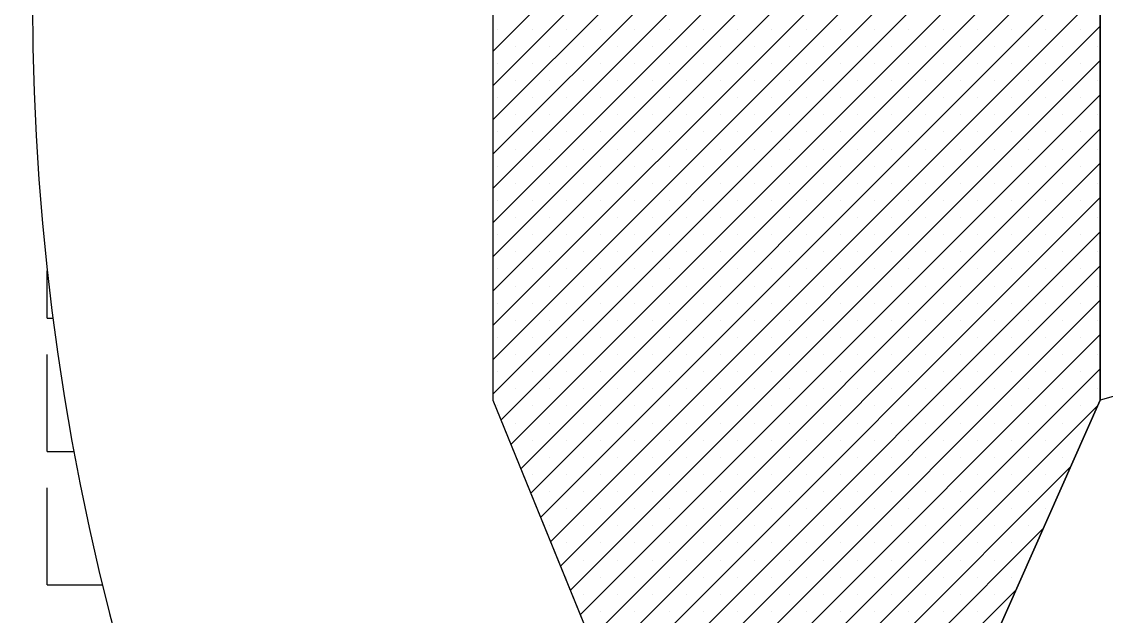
# Model space of a CAD drawing. Extents: x 17373 to 24759, y 49315 to 53755.
# Drawn here: x 17893 to 18632, y 51097 to 51502 of the extents above; entities that cross this region are included whole.
import ezdxf

# ---------------------------------------------------------------- set-up
doc = ezdxf.new("R2010")
doc.units = 0
doc.header["$LTSCALE"] = 10
doc.header["$MEASUREMENT"] = 0
doc.layers.get('0').update_dxf_attribs({"color": 3, "linetype": 'CONTINUOUS'})
for name, color, linetype in [('3', 3, 'CONTINUOUS'), ('7', 7, 'CONTINUOUS'), ('BH', 3, 'CONTINUOUS')]:
    doc.layers.add(name, color=color, linetype=linetype)

# ---------------------------------------------------------------- blocks, each defined once
blk = doc.blocks.new('*X8')
at = {"color": 0}
for p, q in [((385.53, 990.11), (558.18, 1162.75)), ((385.53, 979.5), (561.44, 1155.41)), ((385.53, 968.89), (564.71, 1148.08)), ((385.53, 958.29), (567.98, 1140.74)), ((385.53, 947.68), (571.25, 1133.4)), ((385.53, 937.07), (573.67, 1125.21)), ((385.53, 926.47), (573.67, 1114.61)), ((385.53, 915.86), (573.67, 1104)), ((385.53, 905.25), (573.67, 1093.39)), ((385.53, 894.65), (573.67, 1082.79)), ((385.53, 884.04), (573.67, 1072.18)), ((388.06, 875.96), (573.67, 1061.57)), ((391.13, 868.43), (573.67, 1050.97)), ((394.2, 860.89), (573.67, 1040.36)), ((397.28, 853.36), (573.67, 1029.75)), ((400.35, 845.82), (573.67, 1019.15)), ((403.42, 838.29), (573.67, 1008.54)), ((406.49, 830.75), (573.67, 997.93)), ((387.14, 997.02), (387.14, 997.02)), ((397.75, 997.02), (397.75, 997.02)), ((408.35, 997.02), (408.35, 997.02)), ((418.96, 997.02), (418.96, 997.02)), ((429.57, 997.02), (429.57, 997.02)), ((440.17, 997.02), (440.17, 997.02)), ((450.78, 997.02), (450.78, 997.02)), ((461.39, 997.02), (461.39, 997.02)), ((471.99, 997.02), (471.99, 997.02)), ((482.6, 997.02), (482.6, 997.02)), ((493.21, 997.02), (493.21, 997.02)), ((503.81, 997.02), (503.81, 997.02)), ((514.42, 997.02), (514.42, 997.02)), ((525.03, 997.02), (525.03, 997.02)), ((535.63, 997.02), (535.63, 997.02)), ((546.24, 997.02), (546.24, 997.02)), ((556.85, 997.02), (556.85, 997.02)), ((567.45, 997.02), (567.45, 997.02)), ((392.44, 991.72), (392.44, 991.72)), ((403.05, 991.72), (403.05, 991.72)), ((413.66, 991.72), (413.66, 991.72)), ((424.26, 991.72), (424.26, 991.72)), ((434.87, 991.72), (434.87, 991.72)), ((445.48, 991.72), (445.48, 991.72)), ((456.08, 991.72), (456.08, 991.72)), ((466.69, 991.72), (466.69, 991.72)), ((477.3, 991.72), (477.3, 991.72)), ((487.9, 991.72), (487.9, 991.72)), ((498.51, 991.72), (498.51, 991.72)), ((509.12, 991.72), (509.12, 991.72)), ((519.72, 991.72), (519.72, 991.72)), ((530.33, 991.72), (530.33, 991.72)), ((540.94, 991.72), (540.94, 991.72)), ((551.54, 991.72), (551.54, 991.72)), ((562.15, 991.72), (562.15, 991.72)), ((572.76, 991.72), (572.76, 991.72)), ((387.14, 986.41), (387.14, 986.41)), ((397.75, 986.41), (397.75, 986.41)), ((408.35, 986.41), (408.35, 986.41)), ((409.56, 823.22), (573.67, 987.33)), ((418.96, 986.41), (418.96, 986.41)), ((429.57, 986.41), (429.57, 986.41)), ((440.17, 986.41), (440.17, 986.41)), ((450.78, 986.41), (450.78, 986.41)), ((461.39, 986.41), (461.39, 986.41)), ((471.99, 986.41), (471.99, 986.41)), ((482.6, 986.41), (482.6, 986.41)), ((493.21, 986.41), (493.21, 986.41)), ((503.81, 986.41), (503.81, 986.41)), ((514.42, 986.41), (514.42, 986.41)), ((525.03, 986.41), (525.03, 986.41)), ((535.63, 986.41), (535.63, 986.41)), ((546.24, 986.41), (546.24, 986.41)), ((556.85, 986.41), (556.85, 986.41)), ((567.45, 986.41), (567.45, 986.41)), ((392.44, 981.11), (392.44, 981.11)), ((403.05, 981.11), (403.05, 981.11)), ((413.66, 981.11), (413.66, 981.11)), ((424.26, 981.11), (424.26, 981.11)), ((434.87, 981.11), (434.87, 981.11)), ((445.48, 981.11), (445.48, 981.11)), ((456.08, 981.11), (456.08, 981.11)), ((466.69, 981.11), (466.69, 981.11)), ((477.3, 981.11), (477.3, 981.11)), ((487.9, 981.11), (487.9, 981.11)), ((498.51, 981.11), (498.51, 981.11)), ((509.12, 981.11), (509.12, 981.11)), ((519.72, 981.11), (519.72, 981.11)), ((530.33, 981.11), (530.33, 981.11)), ((540.94, 981.11), (540.94, 981.11)), ((551.54, 981.11), (551.54, 981.11)), ((562.15, 981.11), (562.15, 981.11)), ((572.76, 981.11), (572.76, 981.11)), ((387.14, 975.81), (387.14, 975.81)), ((397.75, 975.81), (397.75, 975.81)), ((408.35, 975.81), (408.35, 975.81)), ((412.63, 815.68), (573.67, 976.72)), ((418.96, 975.81), (418.96, 975.81)), ((429.57, 975.81), (429.57, 975.81)), ((440.17, 975.81), (440.17, 975.81)), ((450.78, 975.81), (450.78, 975.81)), ((461.39, 975.81), (461.39, 975.81)), ((471.99, 975.81), (471.99, 975.81)), ((482.6, 975.81), (482.6, 975.81)), ((493.21, 975.81), (493.21, 975.81)), ((503.81, 975.81), (503.81, 975.81)), ((514.42, 975.81), (514.42, 975.81)), ((525.03, 975.81), (525.03, 975.81)), ((535.63, 975.81), (535.63, 975.81)), ((546.24, 975.81), (546.24, 975.81)), ((556.85, 975.81), (556.85, 975.81)), ((567.45, 975.81), (567.45, 975.81)), ((392.44, 970.5), (392.44, 970.5)), ((403.05, 970.5), (403.05, 970.5)), ((413.66, 970.5), (413.66, 970.5)), ((424.26, 970.5), (424.26, 970.5)), ((434.87, 970.5), (434.87, 970.5)), ((445.48, 970.5), (445.48, 970.5)), ((456.08, 970.5), (456.08, 970.5)), ((466.69, 970.5), (466.69, 970.5)), ((477.3, 970.5), (477.3, 970.5)), ((487.9, 970.5), (487.9, 970.5)), ((498.51, 970.5), (498.51, 970.5)), ((509.12, 970.5), (509.12, 970.5)), ((519.72, 970.5), (519.72, 970.5)), ((530.33, 970.5), (530.33, 970.5)), ((540.94, 970.5), (540.94, 970.5)), ((551.54, 970.5), (551.54, 970.5)), ((562.15, 970.5), (562.15, 970.5)), ((572.76, 970.5), (572.76, 970.5)), ((387.14, 965.2), (387.14, 965.2)), ((397.75, 965.2), (397.75, 965.2)), ((408.35, 965.2), (408.35, 965.2)), ((415.71, 808.15), (573.67, 966.11)), ((418.96, 965.2), (418.96, 965.2)), ((429.57, 965.2), (429.57, 965.2)), ((440.17, 965.2), (440.17, 965.2)), ((450.78, 965.2), (450.78, 965.2)), ((461.39, 965.2), (461.39, 965.2)), ((471.99, 965.2), (471.99, 965.2)), ((482.6, 965.2), (482.6, 965.2)), ((493.21, 965.2), (493.21, 965.2)), ((503.81, 965.2), (503.81, 965.2)), ((514.42, 965.2), (514.42, 965.2)), ((525.03, 965.2), (525.03, 965.2)), ((535.63, 965.2), (535.63, 965.2)), ((546.24, 965.2), (546.24, 965.2)), ((556.85, 965.2), (556.85, 965.2)), ((567.45, 965.2), (567.45, 965.2)), ((392.44, 959.9), (392.44, 959.9)), ((403.05, 959.9), (403.05, 959.9)), ((413.66, 959.9), (413.66, 959.9)), ((424.26, 959.9), (424.26, 959.9)), ((434.87, 959.9), (434.87, 959.9)), ((445.48, 959.9), (445.48, 959.9)), ((456.08, 959.9), (456.08, 959.9)), ((466.69, 959.9), (466.69, 959.9)), ((477.3, 959.9), (477.3, 959.9)), ((487.9, 959.9), (487.9, 959.9)), ((498.51, 959.9), (498.51, 959.9)), ((509.12, 959.9), (509.12, 959.9)), ((519.72, 959.9), (519.72, 959.9)), ((530.33, 959.9), (530.33, 959.9)), ((540.94, 959.9), (540.94, 959.9)), ((551.54, 959.9), (551.54, 959.9)), ((562.15, 959.9), (562.15, 959.9)), ((572.76, 959.9), (572.76, 959.9)), ((387.14, 954.59), (387.14, 954.59)), ((397.75, 954.59), (397.75, 954.59)), ((408.35, 954.59), (408.35, 954.59)), ((418.78, 800.61), (573.67, 955.51)), ((418.96, 954.59), (418.96, 954.59)), ((429.57, 954.59), (429.57, 954.59)), ((440.17, 954.59), (440.17, 954.59)), ((450.78, 954.59), (450.78, 954.59)), ((461.39, 954.59), (461.39, 954.59)), ((471.99, 954.59), (471.99, 954.59)), ((482.6, 954.59), (482.6, 954.59)), ((493.21, 954.59), (493.21, 954.59)), ((503.81, 954.59), (503.81, 954.59)), ((514.42, 954.59), (514.42, 954.59)), ((525.03, 954.59), (525.03, 954.59)), ((535.63, 954.59), (535.63, 954.59)), ((546.24, 954.59), (546.24, 954.59)), ((556.85, 954.59), (556.85, 954.59)), ((567.45, 954.59), (567.45, 954.59)), ((392.44, 949.29), (392.44, 949.29)), ((403.05, 949.29), (403.05, 949.29)), ((413.66, 949.29), (413.66, 949.29)), ((424.26, 949.29), (424.26, 949.29)), ((434.87, 949.29), (434.87, 949.29)), ((445.48, 949.29), (445.48, 949.29)), ((456.08, 949.29), (456.08, 949.29)), ((466.69, 949.29), (466.69, 949.29)), ((477.3, 949.29), (477.3, 949.29)), ((487.9, 949.29), (487.9, 949.29)), ((498.51, 949.29), (498.51, 949.29)), ((509.12, 949.29), (509.12, 949.29)), ((519.72, 949.29), (519.72, 949.29)), ((530.33, 949.29), (530.33, 949.29)), ((540.94, 949.29), (540.94, 949.29)), ((551.54, 949.29), (551.54, 949.29)), ((562.15, 949.29), (562.15, 949.29)), ((572.76, 949.29), (572.76, 949.29)), ((421.85, 793.08), (573.67, 944.9)), ((387.14, 943.99), (387.14, 943.99)), ((397.75, 943.99), (397.75, 943.99)), ((408.35, 943.99), (408.35, 943.99)), ((418.96, 943.99), (418.96, 943.99)), ((429.57, 943.99), (429.57, 943.99)), ((440.17, 943.99), (440.17, 943.99)), ((450.78, 943.99), (450.78, 943.99)), ((461.39, 943.99), (461.39, 943.99)), ((471.99, 943.99), (471.99, 943.99)), ((482.6, 943.99), (482.6, 943.99)), ((493.21, 943.99), (493.21, 943.99)), ((503.81, 943.99), (503.81, 943.99)), ((514.42, 943.99), (514.42, 943.99)), ((525.03, 943.99), (525.03, 943.99)), ((535.63, 943.99), (535.63, 943.99)), ((546.24, 943.99), (546.24, 943.99)), ((556.85, 943.99), (556.85, 943.99)), ((567.45, 943.99), (567.45, 943.99)), ((392.44, 938.68), (392.44, 938.68)), ((403.05, 938.68), (403.05, 938.68)), ((413.66, 938.68), (413.66, 938.68)), ((424.26, 938.68), (424.26, 938.68)), ((434.87, 938.68), (434.87, 938.68)), ((445.48, 938.68), (445.48, 938.68)), ((456.08, 938.68), (456.08, 938.68)), ((466.69, 938.68), (466.69, 938.68)), ((477.3, 938.68), (477.3, 938.68)), ((487.9, 938.68), (487.9, 938.68)), ((498.51, 938.68), (498.51, 938.68)), ((509.12, 938.68), (509.12, 938.68)), ((519.72, 938.68), (519.72, 938.68)), ((530.33, 938.68), (530.33, 938.68)), ((540.94, 938.68), (540.94, 938.68)), ((551.54, 938.68), (551.54, 938.68)), ((562.15, 938.68), (562.15, 938.68)), ((572.76, 938.68), (572.76, 938.68)), ((424.92, 785.55), (573.67, 934.29)), ((387.14, 933.38), (387.14, 933.38)), ((397.75, 933.38), (397.75, 933.38)), ((408.35, 933.38), (408.35, 933.38)), ((418.96, 933.38), (418.96, 933.38)), ((429.57, 933.38), (429.57, 933.38)), ((440.17, 933.38), (440.17, 933.38)), ((450.78, 933.38), (450.78, 933.38)), ((461.39, 933.38), (461.39, 933.38)), ((471.99, 933.38), (471.99, 933.38)), ((482.6, 933.38), (482.6, 933.38)), ((493.21, 933.38), (493.21, 933.38)), ((503.81, 933.38), (503.81, 933.38)), ((514.42, 933.38), (514.42, 933.38)), ((525.03, 933.38), (525.03, 933.38)), ((535.63, 933.38), (535.63, 933.38)), ((546.24, 933.38), (546.24, 933.38)), ((556.85, 933.38), (556.85, 933.38)), ((567.45, 933.38), (567.45, 933.38)), ((392.44, 928.08), (392.44, 928.08)), ((403.05, 928.08), (403.05, 928.08)), ((413.66, 928.08), (413.66, 928.08)), ((424.26, 928.08), (424.26, 928.08)), ((434.87, 928.08), (434.87, 928.08)), ((445.48, 928.08), (445.48, 928.08)), ((456.08, 928.08), (456.08, 928.08)), ((466.69, 928.08), (466.69, 928.08)), ((477.3, 928.08), (477.3, 928.08)), ((487.9, 928.08), (487.9, 928.08)), ((498.51, 928.08), (498.51, 928.08)), ((509.12, 928.08), (509.12, 928.08)), ((519.72, 928.08), (519.72, 928.08)), ((530.33, 928.08), (530.33, 928.08)), ((540.94, 928.08), (540.94, 928.08)), ((551.54, 928.08), (551.54, 928.08)), ((562.15, 928.08), (562.15, 928.08)), ((572.76, 928.08), (572.76, 928.08)), ((387.14, 922.77), (387.14, 922.77)), ((397.75, 922.77), (397.75, 922.77)), ((408.35, 922.77), (408.35, 922.77)), ((418.96, 922.77), (418.96, 922.77)), ((427.99, 778.01), (573.67, 923.69)), ((429.57, 922.77), (429.57, 922.77)), ((440.17, 922.77), (440.17, 922.77)), ((450.78, 922.77), (450.78, 922.77)), ((461.39, 922.77), (461.39, 922.77)), ((471.99, 922.77), (471.99, 922.77)), ((482.6, 922.77), (482.6, 922.77)), ((493.21, 922.77), (493.21, 922.77)), ((503.81, 922.77), (503.81, 922.77)), ((514.42, 922.77), (514.42, 922.77)), ((525.03, 922.77), (525.03, 922.77)), ((535.63, 922.77), (535.63, 922.77)), ((546.24, 922.77), (546.24, 922.77)), ((556.85, 922.77), (556.85, 922.77)), ((567.45, 922.77), (567.45, 922.77)), ((392.44, 917.47), (392.44, 917.47)), ((403.05, 917.47), (403.05, 917.47)), ((413.66, 917.47), (413.66, 917.47)), ((424.26, 917.47), (424.26, 917.47)), ((434.87, 917.47), (434.87, 917.47)), ((445.48, 917.47), (445.48, 917.47)), ((456.08, 917.47), (456.08, 917.47)), ((466.69, 917.47), (466.69, 917.47)), ((477.3, 917.47), (477.3, 917.47)), ((487.9, 917.47), (487.9, 917.47)), ((498.51, 917.47), (498.51, 917.47)), ((509.12, 917.47), (509.12, 917.47)), ((519.72, 917.47), (519.72, 917.47)), ((530.33, 917.47), (530.33, 917.47)), ((540.94, 917.47), (540.94, 917.47)), ((551.54, 917.47), (551.54, 917.47)), ((562.15, 917.47), (562.15, 917.47)), ((572.76, 917.47), (572.76, 917.47)), ((387.14, 912.17), (387.14, 912.17)), ((397.75, 912.17), (397.75, 912.17)), ((408.35, 912.17), (408.35, 912.17)), ((418.96, 912.17), (418.96, 912.17)), ((429.57, 912.17), (429.57, 912.17)), ((431.06, 770.48), (573.67, 913.08)), ((440.17, 912.17), (440.17, 912.17)), ((450.78, 912.17), (450.78, 912.17)), ((461.39, 912.17), (461.39, 912.17)), ((471.99, 912.17), (471.99, 912.17)), ((482.6, 912.17), (482.6, 912.17)), ((493.21, 912.17), (493.21, 912.17)), ((503.81, 912.17), (503.81, 912.17)), ((514.42, 912.17), (514.42, 912.17)), ((525.03, 912.17), (525.03, 912.17)), ((535.63, 912.17), (535.63, 912.17)), ((546.24, 912.17), (546.24, 912.17)), ((556.85, 912.17), (556.85, 912.17)), ((567.45, 912.17), (567.45, 912.17)), ((392.44, 906.86), (392.44, 906.86)), ((403.05, 906.86), (403.05, 906.86)), ((413.66, 906.86), (413.66, 906.86)), ((424.26, 906.86), (424.26, 906.86)), ((434.87, 906.86), (434.87, 906.86)), ((445.48, 906.86), (445.48, 906.86)), ((456.08, 906.86), (456.08, 906.86)), ((466.69, 906.86), (466.69, 906.86)), ((477.3, 906.86), (477.3, 906.86)), ((487.9, 906.86), (487.9, 906.86)), ((498.51, 906.86), (498.51, 906.86)), ((509.12, 906.86), (509.12, 906.86)), ((519.72, 906.86), (519.72, 906.86)), ((530.33, 906.86), (530.33, 906.86)), ((540.94, 906.86), (540.94, 906.86)), ((551.54, 906.86), (551.54, 906.86)), ((562.15, 906.86), (562.15, 906.86)), ((572.76, 906.86), (572.76, 906.86)), ((387.14, 901.56), (387.14, 901.56)), ((397.75, 901.56), (397.75, 901.56)), ((408.35, 901.56), (408.35, 901.56)), ((418.96, 901.56), (418.96, 901.56)), ((429.57, 901.56), (429.57, 901.56)), ((434.14, 762.94), (573.67, 902.47)), ((440.17, 901.56), (440.17, 901.56)), ((450.78, 901.56), (450.78, 901.56)), ((461.39, 901.56), (461.39, 901.56)), ((471.99, 901.56), (471.99, 901.56)), ((482.6, 901.56), (482.6, 901.56)), ((493.21, 901.56), (493.21, 901.56)), ((503.81, 901.56), (503.81, 901.56)), ((514.42, 901.56), (514.42, 901.56)), ((525.03, 901.56), (525.03, 901.56)), ((535.63, 901.56), (535.63, 901.56)), ((546.24, 901.56), (546.24, 901.56)), ((556.85, 901.56), (556.85, 901.56)), ((567.45, 901.56), (567.45, 901.56)), ((392.44, 896.26), (392.44, 896.26)), ((403.05, 896.26), (403.05, 896.26)), ((413.66, 896.26), (413.66, 896.26)), ((424.26, 896.26), (424.26, 896.26)), ((434.87, 896.26), (434.87, 896.26)), ((445.48, 896.26), (445.48, 896.26)), ((456.08, 896.26), (456.08, 896.26)), ((466.69, 896.26), (466.69, 896.26)), ((477.3, 896.26), (477.3, 896.26)), ((487.9, 896.26), (487.9, 896.26)), ((498.51, 896.26), (498.51, 896.26)), ((509.12, 896.26), (509.12, 896.26)), ((519.72, 896.26), (519.72, 896.26)), ((530.33, 896.26), (530.33, 896.26)), ((540.94, 896.26), (540.94, 896.26)), ((551.54, 896.26), (551.54, 896.26)), ((562.15, 896.26), (562.15, 896.26)), ((572.76, 896.26), (572.76, 896.26)), ((387.14, 890.95), (387.14, 890.95)), ((397.75, 890.95), (397.75, 890.95)), ((408.35, 890.95), (408.35, 890.95)), ((418.96, 890.95), (418.96, 890.95)), ((429.57, 890.95), (429.57, 890.95)), ((437.21, 755.41), (573.67, 891.87)), ((440.17, 890.95), (440.17, 890.95)), ((450.78, 890.95), (450.78, 890.95)), ((461.39, 890.95), (461.39, 890.95)), ((471.99, 890.95), (471.99, 890.95)), ((482.6, 890.95), (482.6, 890.95)), ((493.21, 890.95), (493.21, 890.95)), ((503.81, 890.95), (503.81, 890.95)), ((514.42, 890.95), (514.42, 890.95)), ((525.03, 890.95), (525.03, 890.95)), ((535.63, 890.95), (535.63, 890.95)), ((546.24, 890.95), (546.24, 890.95)), ((556.85, 890.95), (556.85, 890.95)), ((567.45, 890.95), (567.45, 890.95)), ((392.44, 885.65), (392.44, 885.65)), ((403.05, 885.65), (403.05, 885.65)), ((413.66, 885.65), (413.66, 885.65)), ((424.26, 885.65), (424.26, 885.65)), ((434.87, 885.65), (434.87, 885.65)), ((445.48, 885.65), (445.48, 885.65)), ((456.08, 885.65), (456.08, 885.65)), ((466.69, 885.65), (466.69, 885.65)), ((477.3, 885.65), (477.3, 885.65)), ((487.9, 885.65), (487.9, 885.65)), ((498.51, 885.65), (498.51, 885.65)), ((509.12, 885.65), (509.12, 885.65)), ((519.72, 885.65), (519.72, 885.65)), ((530.33, 885.65), (530.33, 885.65)), ((540.94, 885.65), (540.94, 885.65)), ((551.54, 885.65), (551.54, 885.65)), ((562.15, 885.65), (562.15, 885.65)), ((572.76, 885.65), (572.76, 885.65)), ((387.14, 880.35), (387.14, 880.35)), ((397.75, 880.35), (397.75, 880.35)), ((408.35, 880.35), (408.35, 880.35)), ((418.96, 880.35), (418.96, 880.35)), ((429.57, 880.35), (429.57, 880.35)), ((440.17, 880.35), (440.17, 880.35)), ((440.28, 747.87), (572.95, 880.54)), ((450.78, 880.35), (450.78, 880.35)), ((461.39, 880.35), (461.39, 880.35)), ((471.99, 880.35), (471.99, 880.35)), ((482.6, 880.35), (482.6, 880.35)), ((493.21, 880.35), (493.21, 880.35)), ((503.81, 880.35), (503.81, 880.35)), ((514.42, 880.35), (514.42, 880.35)), ((525.03, 880.35), (525.03, 880.35)), ((535.63, 880.35), (535.63, 880.35)), ((546.24, 880.35), (546.24, 880.35)), ((556.85, 880.35), (556.85, 880.35)), ((567.45, 880.35), (567.45, 880.35)), ((392.44, 875.04), (392.44, 875.04)), ((403.05, 875.04), (403.05, 875.04)), ((413.66, 875.04), (413.66, 875.04)), ((424.26, 875.04), (424.26, 875.04)), ((434.87, 875.04), (434.87, 875.04)), ((445.48, 875.04), (445.48, 875.04)), ((456.08, 875.04), (456.08, 875.04)), ((466.69, 875.04), (466.69, 875.04)), ((477.3, 875.04), (477.3, 875.04)), ((487.9, 875.04), (487.9, 875.04)), ((498.51, 875.04), (498.51, 875.04)), ((509.12, 875.04), (509.12, 875.04)), ((519.72, 875.04), (519.72, 875.04)), ((530.33, 875.04), (530.33, 875.04)), ((540.94, 875.04), (540.94, 875.04)), ((551.54, 875.04), (551.54, 875.04)), ((562.15, 875.04), (562.15, 875.04)), ((397.75, 869.74), (397.75, 869.74)), ((408.35, 869.74), (408.35, 869.74)), ((418.96, 869.74), (418.96, 869.74)), ((429.57, 869.74), (429.57, 869.74)), ((440.17, 869.74), (440.17, 869.74)), ((450.78, 869.74), (450.78, 869.74)), ((461.39, 869.74), (461.39, 869.74)), ((471.99, 869.74), (471.99, 869.74)), ((482.6, 869.74), (482.6, 869.74)), ((493.21, 869.74), (493.21, 869.74)), ((503.81, 869.74), (503.81, 869.74)), ((514.42, 869.74), (514.42, 869.74)), ((525.03, 869.74), (525.03, 869.74)), ((535.63, 869.74), (535.63, 869.74)), ((546.24, 869.74), (546.24, 869.74)), ((556.85, 869.74), (556.85, 869.74)), ((567.45, 869.74), (567.45, 869.74)), ((403.05, 864.44), (403.05, 864.44)), ((413.66, 864.44), (413.66, 864.44)), ((424.26, 864.44), (424.26, 864.44)), ((434.87, 864.44), (434.87, 864.44)), ((445.48, 864.44), (445.48, 864.44)), ((456.08, 864.44), (456.08, 864.44)), ((466.69, 864.44), (466.69, 864.44)), ((477.3, 864.44), (477.3, 864.44)), ((487.9, 864.44), (487.9, 864.44)), ((498.51, 864.44), (498.51, 864.44)), ((509.12, 864.44), (509.12, 864.44)), ((519.72, 864.44), (519.72, 864.44)), ((530.33, 864.44), (530.33, 864.44)), ((540.94, 864.44), (540.94, 864.44)), ((551.54, 864.44), (551.54, 864.44)), ((562.15, 864.44), (562.15, 864.44)), ((443.35, 740.34), (564.52, 861.5)), ((397.75, 859.13), (397.75, 859.13)), ((408.35, 859.13), (408.35, 859.13)), ((418.96, 859.13), (418.96, 859.13)), ((429.57, 859.13), (429.57, 859.13)), ((440.17, 859.13), (440.17, 859.13)), ((450.78, 859.13), (450.78, 859.13)), ((461.39, 859.13), (461.39, 859.13)), ((471.99, 859.13), (471.99, 859.13)), ((482.6, 859.13), (482.6, 859.13)), ((493.21, 859.13), (493.21, 859.13)), ((503.81, 859.13), (503.81, 859.13)), ((514.42, 859.13), (514.42, 859.13)), ((525.03, 859.13), (525.03, 859.13)), ((535.63, 859.13), (535.63, 859.13)), ((546.24, 859.13), (546.24, 859.13)), ((556.85, 859.13), (556.85, 859.13)), ((403.05, 853.83), (403.05, 853.83)), ((413.66, 853.83), (413.66, 853.83)), ((424.26, 853.83), (424.26, 853.83)), ((434.87, 853.83), (434.87, 853.83)), ((445.48, 853.83), (445.48, 853.83)), ((456.08, 853.83), (456.08, 853.83)), ((466.69, 853.83), (466.69, 853.83)), ((477.3, 853.83), (477.3, 853.83)), ((487.9, 853.83), (487.9, 853.83)), ((498.51, 853.83), (498.51, 853.83)), ((509.12, 853.83), (509.12, 853.83)), ((519.72, 853.83), (519.72, 853.83)), ((530.33, 853.83), (530.33, 853.83)), ((540.94, 853.83), (540.94, 853.83)), ((551.54, 853.83), (551.54, 853.83)), ((408.35, 848.53), (408.35, 848.53)), ((418.96, 848.53), (418.96, 848.53)), ((429.57, 848.53), (429.57, 848.53)), ((440.17, 848.53), (440.17, 848.53)), ((450.78, 848.53), (450.78, 848.53)), ((461.39, 848.53), (461.39, 848.53)), ((471.99, 848.53), (471.99, 848.53)), ((482.6, 848.53), (482.6, 848.53)), ((493.21, 848.53), (493.21, 848.53)), ((503.81, 848.53), (503.81, 848.53)), ((514.42, 848.53), (514.42, 848.53)), ((525.03, 848.53), (525.03, 848.53)), ((535.63, 848.53), (535.63, 848.53)), ((546.24, 848.53), (546.24, 848.53)), ((556.85, 848.53), (556.85, 848.53)), ((403.05, 843.22), (403.05, 843.22)), ((413.66, 843.22), (413.66, 843.22)), ((424.26, 843.22), (424.26, 843.22)), ((434.87, 843.22), (434.87, 843.22)), ((445.48, 843.22), (445.48, 843.22)), ((446.42, 732.8), (556.09, 842.47)), ((456.08, 843.22), (456.08, 843.22)), ((466.69, 843.22), (466.69, 843.22)), ((477.3, 843.22), (477.3, 843.22)), ((487.9, 843.22), (487.9, 843.22)), ((498.51, 843.22), (498.51, 843.22)), ((509.12, 843.22), (509.12, 843.22)), ((519.72, 843.22), (519.72, 843.22)), ((530.33, 843.22), (530.33, 843.22)), ((540.94, 843.22), (540.94, 843.22)), ((551.54, 843.22), (551.54, 843.22)), ((408.35, 837.92), (408.35, 837.92)), ((418.96, 837.92), (418.96, 837.92)), ((429.57, 837.92), (429.57, 837.92)), ((440.17, 837.92), (440.17, 837.92)), ((450.78, 837.92), (450.78, 837.92)), ((461.39, 837.92), (461.39, 837.92)), ((471.99, 837.92), (471.99, 837.92)), ((482.6, 837.92), (482.6, 837.92)), ((493.21, 837.92), (493.21, 837.92)), ((503.81, 837.92), (503.81, 837.92)), ((514.42, 837.92), (514.42, 837.92)), ((525.03, 837.92), (525.03, 837.92)), ((535.63, 837.92), (535.63, 837.92)), ((546.24, 837.92), (546.24, 837.92)), ((413.66, 832.62), (413.66, 832.62)), ((424.26, 832.62), (424.26, 832.62)), ((434.87, 832.62), (434.87, 832.62)), ((445.48, 832.62), (445.48, 832.62)), ((456.08, 832.62), (456.08, 832.62)), ((466.69, 832.62), (466.69, 832.62)), ((477.3, 832.62), (477.3, 832.62)), ((487.9, 832.62), (487.9, 832.62)), ((498.51, 832.62), (498.51, 832.62)), ((509.12, 832.62), (509.12, 832.62)), ((519.72, 832.62), (519.72, 832.62)), ((530.33, 832.62), (530.33, 832.62)), ((540.94, 832.62), (540.94, 832.62)), ((551.54, 832.62), (551.54, 832.62)), ((408.35, 827.31), (408.35, 827.31)), ((418.96, 827.31), (418.96, 827.31)), ((429.57, 827.31), (429.57, 827.31)), ((440.17, 827.31), (440.17, 827.31)), ((450.78, 827.31), (450.78, 827.31)), ((461.39, 827.31), (461.39, 827.31)), ((471.99, 827.31), (471.99, 827.31)), ((482.6, 827.31), (482.6, 827.31)), ((493.21, 827.31), (493.21, 827.31)), ((503.81, 827.31), (503.81, 827.31)), ((514.42, 827.31), (514.42, 827.31)), ((525.03, 827.31), (525.03, 827.31)), ((535.63, 827.31), (535.63, 827.31)), ((546.24, 827.31), (546.24, 827.31)), ((449.49, 725.27), (547.67, 823.44)), ((413.66, 822.01), (413.66, 822.01)), ((424.26, 822.01), (424.26, 822.01)), ((434.87, 822.01), (434.87, 822.01)), ((445.48, 822.01), (445.48, 822.01)), ((456.08, 822.01), (456.08, 822.01)), ((466.69, 822.01), (466.69, 822.01)), ((477.3, 822.01), (477.3, 822.01)), ((487.9, 822.01), (487.9, 822.01)), ((498.51, 822.01), (498.51, 822.01)), ((509.12, 822.01), (509.12, 822.01)), ((519.72, 822.01), (519.72, 822.01)), ((530.33, 822.01), (530.33, 822.01)), ((540.94, 822.01), (540.94, 822.01)), ((418.96, 816.71), (418.96, 816.71)), ((429.57, 816.71), (429.57, 816.71)), ((440.17, 816.71), (440.17, 816.71)), ((450.78, 816.71), (450.78, 816.71)), ((461.39, 816.71), (461.39, 816.71)), ((471.99, 816.71), (471.99, 816.71)), ((482.6, 816.71), (482.6, 816.71)), ((493.21, 816.71), (493.21, 816.71)), ((503.81, 816.71), (503.81, 816.71)), ((514.42, 816.71), (514.42, 816.71)), ((525.03, 816.71), (525.03, 816.71)), ((535.63, 816.71), (535.63, 816.71))]:
    blk.add_line(p, q, dxfattribs=at)
blk = doc.blocks.new('*X3')
at = {"color": 0}
for p, q in [((247.5, 907.5), (247.5, 922.22)), ((247.5, 907.5), (249.26, 907.5)), ((247.5, 866.25), (247.5, 896.25)), ((247.5, 866.25), (255.75, 866.25)), ((247.5, 825), (247.5, 855)), ((247.5, 825), (264.6, 825))]:
    blk.add_line(p, q, dxfattribs=at)

msp = doc.modelspace()

# ---------------------------------------------------------------- linework, layer by layer
at = {"layer": '3'}
for p, q in [((18627.88, 51244.45), (18627.88, 51785.24)), ((18627.88, 51785.24), (18627.88, 51244.45)), ((18412.38, 50757.74), (18627.88, 51244.45)), ((18627.88, 51244.45), (18412.38, 50757.74))]:
    msp.add_line(p, q, dxfattribs=at)
at = {"layer": '7'}
for p, q in [((18213.97, 51785.24), (18213.97, 51244.45)), ((18213.97, 51785.24), (18213.97, 51244.45)), ((19573.34, 51514.85), (18627.88, 51244.45)), ((18213.97, 51244.45), (18412.38, 50757.74)), ((18213.97, 51244.45), (18412.38, 50757.74))]:
    msp.add_line(p, q, dxfattribs=at)
msp.add_lwpolyline([(18627.88, 51785.24), (18411.42, 52270.99), (18213.97, 51785.24), (18213.97, 51244.45), (18412.38, 50757.74), (18627.88, 51244.45)], close=True, dxfattribs=at)
msp.add_circle((19573.34, 51514.85), 1980, dxfattribs=at)
msp.add_arc((19573.34, 51514.85), 1673, 146.8198, 213.21979, dxfattribs=at)

# ---------------------------------------------------------------- block references
at = {"layer": 'BH', "xscale": 2.2, "yscale": 2.2, "zscale": 2.2}
for name in ['*X3', '*X8']:
    msp.add_blockref(name, (17365.8, 49303.68), dxfattribs=at)

doc.saveas('drawing.dxf')
